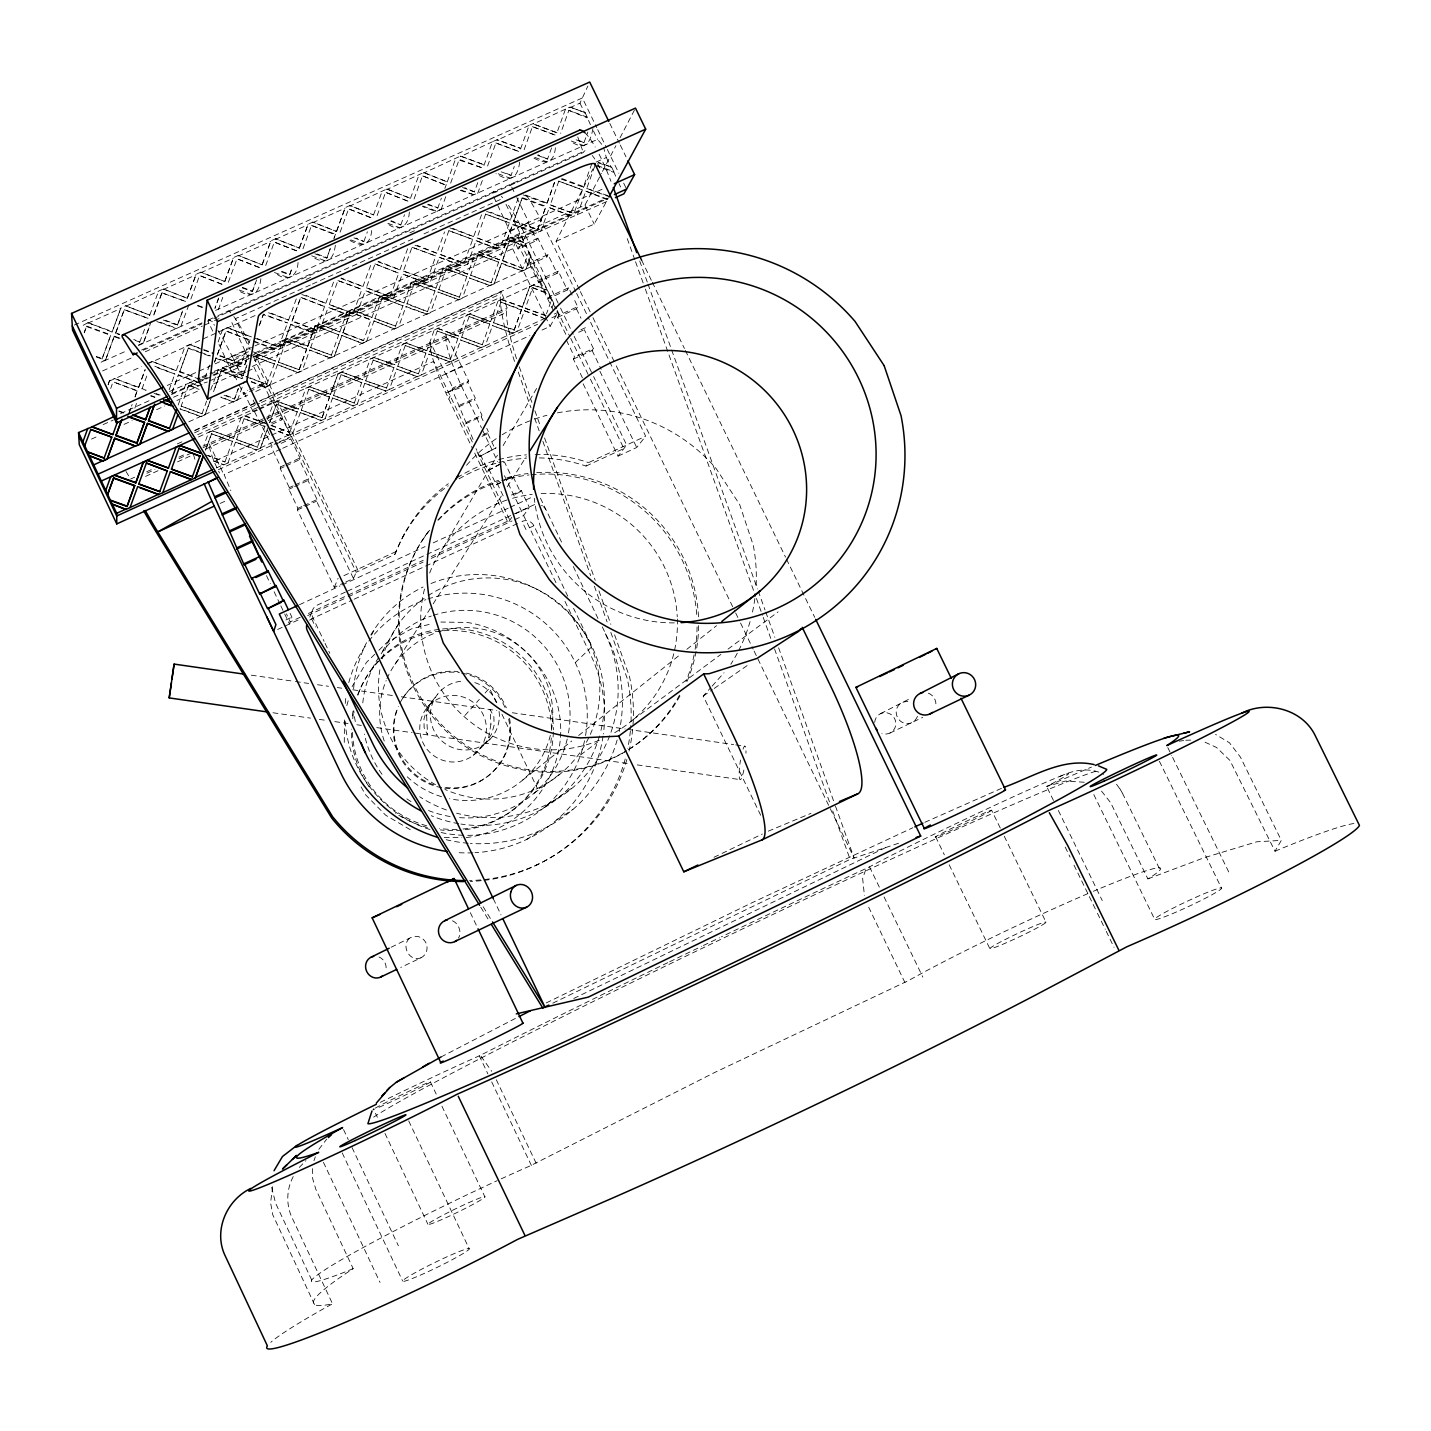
<?xml version="1.0" encoding="UTF-8"?>
<svg xmlns="http://www.w3.org/2000/svg" width="1431" height="1431" viewBox="0 0 1431 1431"><rect width="100%" height="100%" fill="white"/><g stroke="black" fill="none" stroke-linecap="round" stroke-linejoin="round"><path stroke-width="0.75" stroke-dasharray="5 3.75" d="M120.526 413.631L151.275 399.75M83.159 325.32L87.863 322.691L112.101 332.028L120.919 307.915L125.642 305.805L149.79 315.142L125.642 305.805M344.281 742.421L344.46 718.38M124.372 309.704L148.538 318.523L124.372 309.704L115.571 333.298L119.596 334.765M135.051 397.013L137.269 390.609L113.013 381.791L110.706 388.481M138.539 387.229L114.283 378.41L138.521 387.694L145.139 369.466M135.73 340.65L139.773 342.116L133.727 339.397M151.292 321.224L143.225 343.368L149.808 325.678M146.016 390.43L141.991 388.481L146.034 389.965M176.21 370.718L152.044 361.417L176.21 370.718L184.993 346.588L189.697 344.477L201.771 348.878M163.295 288.973L187.372 298.31L163.295 288.973L125.624 306.341M162.007 292.872L186.119 301.673L162.007 292.872L153.242 316.412L162.043 292.335M188.838 304.892L180.843 326.483L176.156 328.593L154.011 320.508M312.513 1168.608L312.602 1178.411L315.875 1189.411L353.171 1268.635A465.916 31.607 -25.6 0 0 332.547 1303.82L325.445 1307.684A187.64 13.595 -26 0 0 270.781 1342.296M163.313 320.079L177.39 325.213L182.524 310.974M154.816 366.264L174.958 374.099L154.798 366.747M516.537 358.77A52.75 8.389 71.8 0 1 506.395 312.369L507.146 308.005L501.333 291.691L259.566 401.342M171.845 393.096L178.446 374.868L196.584 381.469M199.803 379.304L179.662 371.971L188.445 347.858L198.515 351.525M181.147 406.136L202.039 413.738L181.147 406.136L188.749 385.261L199.195 389.071M190.86 299.043L199.589 275.539L223.594 284.894L199.589 275.539M179.662 371.971L188.445 347.858M169.466 391.522L189.786 382.757L198.14 385.798M189.697 344.477L201.717 349.379M187.372 298.31L196.136 274.287L200.823 272.194L224.828 281.531L200.823 272.194M188.749 385.261L199.142 389.465M189.786 382.757L199.982 377.748M514.552 361.453A68.921 10.965 71.8 0 1 500.26 297.326L501.333 291.691M180.056 409.069L200.966 416.654L180.091 408.658M207.28 382.023L204.204 382.971M200.966 416.654L205.027 414.829L211.86 395.993M601.771 144.316L597.532 139.379L213.738 311.225M214.525 362.347L216.045 357.911L240.175 366.712L244.862 364.601L248.475 354.763M250.085 339.755L241.338 363.832L217.226 355.031L225.991 330.955L249.996 340.256L225.991 330.955M228.352 282.247L237.009 258.796L260.961 268.152L237.009 258.796M222.467 330.203L227.225 327.592L251.248 336.893L227.225 327.592M214.185 371.344L222.234 368.089L243.091 375.691L246.83 365.495M224.828 281.531L233.575 257.544L238.244 255.451L262.177 264.807L238.244 255.451M211.573 433.808L232.484 441.392L211.573 433.808L205.545 450.21M212.664 430.874L233.557 438.458L212.664 430.874L208.64 432.341L204.061 445.023M221.161 371.005L242.018 378.607L221.161 371.005L213.648 391.432L221.233 370.593M222.234 368.089L250.658 354.87M245.721 372.06L234.255 377.247L218.388 343.046M234.255 377.247L234.559 375.298L244.146 370.969M220.911 397.389L233.432 401.95L220.982 396.995M260.889 278.634C259.029 294.822 251.105 298.739 237.063 289.813M224.077 395.224L234.505 399.034L238.333 388.409M242.304 287.917L252.321 291.584L255.29 283.231M213.416 461.05L223.862 464.842L213.469 460.693M209.194 381.147L240.175 366.712M206.118 455.076L224.953 461.909L208.264 455.469M241.338 363.832L217.297 354.548M280.691 449.173L224.112 474.52L230.856 490.618M248.726 358.841L230.91 320.508M233.432 401.95L237.564 399.714M223.862 464.842L256.346 450.067L235.525 442.107L256.417 449.692M243.091 375.691L246.901 365.084M244.862 364.601L248.386 355.264M265.719 265.504L274.323 242.107L298.203 251.462L274.323 242.107M249.709 389.733L263.161 383.633L262.767 385.565L243.592 394.258L243.932 392.344L247.778 390.609M262.177 264.807L270.906 240.855L275.557 238.762L299.419 248.118L275.557 238.762M236.526 439.55L257.419 447.134L236.526 439.55L244.111 418.675L264.985 426.259L257.419 447.134M254.7 353.046L275.432 361.059L282.98 340.292L254.7 353.046L275.432 361.059M244.111 418.675L264.896 426.653M233.557 438.458L241.141 417.584L245.184 415.741L263.966 422.574M255.612 361.256L256.364 357.213L253.645 351.65M256.847 409.624L253.001 411.377L253.359 409.499L271.979 445.917L271.568 447.688L280.673 466.81L280.226 468.527L289.312 487.613L288.847 489.277L297.916 508.309L297.433 509.919L334.299 587.318L343.869 582.9M251.248 381.97L265.826 387.282L251.319 381.558M298.042 262.463C297.505 275.968 288.025 282.64 276.38 273.804M246.06 376.782L266.882 384.367L246.132 376.353M281.621 271.908L289.617 274.841L292.586 266.506M265.826 387.282L269.958 385.046M253.627 355.961L274.358 363.975L253.555 356.391M254.414 360.737L282.283 347.697L290.904 324.157L314.927 332.94L319.453 331.348L504.445 247.33L512.781 224.112L536.5 232.859L609.159 200.465M254.682 338.145L278.741 346.928L254.772 337.644M298.131 372.65L277.417 364.637L298.131 372.65L302.156 370.826L309.686 350.04L330.346 358.054L309.686 350.04M278.401 362.15L299.186 369.735L278.401 362.15L285.95 341.365L306.735 348.967L299.186 369.735M282.98 340.292L286.916 338.897L307.683 346.481L315.214 325.731L286.916 338.897M302.961 248.815L311.529 225.454L335.462 234.255L333.906 238.709M299.419 248.118L308.112 224.202L312.763 222.127L336.553 231.482L312.763 222.127M259.1 325.874L263.411 314.122L287.47 322.905L263.322 314.641L259.726 324.426M256.346 450.067L260.388 448.207L266.47 431.447M314.927 332.94L282.283 347.697M268.563 312.745L288.579 320.061L268.652 312.226M258.761 408.747L272.23 402.648L272.641 400.752L281.746 419.82L272.105 424.202M285.95 341.365L306.628 349.397M311.529 225.454L335.337 234.809M282.175 348.18L290.904 324.157M324.73 306.109L316.036 330.096L292.013 321.313L300.725 297.326L324.604 306.628L300.725 297.326M276.433 404.365L297.254 411.949L276.433 404.365L269.69 422.771M277.489 401.449L298.31 409.033L277.489 401.449L273.536 402.88L266.059 423.343M281.746 419.82L282.175 417.977L266.721 425.007M335.337 245.238C333.459 261.354 325.678 265.29 311.6 256.364M314.82 253.77L326.787 258.152L330.489 247.867M307.683 346.481L315.214 325.731M336.553 231.482L345.211 207.62L349.844 205.545L373.563 214.9L349.844 205.545M310.652 347.572L331.402 355.138L310.652 347.572L318.183 326.823L338.789 334.836L318.183 326.823M340.113 232.18L348.627 208.872L372.346 218.228L348.627 208.872M269.958 428.495L288.722 435.31L270.048 428.102M271.031 425.562L289.795 432.395L271.121 425.186M316.036 330.096L292.139 320.812M315.106 326.179L351.239 309.847L371.935 317.432L379.43 296.736L351.239 309.847M301.834 294.5L325.821 303.283L305.966 295.43M345.783 582.023L353.421 578.482L316.555 501.154L317.092 499.526L308.023 480.494L308.541 478.813L299.455 459.762L299.938 458.009L290.833 438.906L291.316 437.117L282.175 417.977M288.722 435.31L321.027 420.607L300.331 412.629L321.134 420.213M352.133 316.144L328.164 307.361L351.99 316.645M301.279 410.107L322.082 417.691L301.279 410.107L308.828 389.304L329.631 396.888L322.082 417.691M329.237 304.535L353.207 313.3L361.882 289.366L337.931 280.583L329.237 304.535L371.023 319.882L350.327 312.298L342.814 333.012L363.528 340.596L371.023 319.882M308.828 389.304L329.506 397.281M337.931 280.583L361.882 289.366M309.776 386.799L330.561 394.366L309.776 386.799L305.858 388.212L298.31 409.033M346.821 705.608L348.574 699.312M272.695 1186.657L270.584 1202.72L272.731 1214.704L314.516 1304.571M371.684 230.552C370.325 246.043 361.31 247.456 348.699 239.728M353.904 237.85L363.868 241.517L356.051 238.029M319.113 324.354L339.845 331.938L319.238 323.925M386.817 189.017L410.464 198.372L386.817 189.017L349.683 206.136M330.346 358.054L334.371 356.23L341.884 335.48L362.472 343.494L341.884 335.48M377.14 215.58L385.601 192.326L409.248 201.682L385.601 192.326M341.007 278.508L362.937 286.54L341.15 277.972M330.561 394.366L338.092 373.598L330.686 393.972M321.027 420.607L353.242 405.939L332.6 397.961L353.368 405.545M333.53 395.457L354.298 403.023L333.53 395.457L341.061 374.672L361.685 382.649L341.061 374.672M389.232 299.383L365.299 290.618L389.053 299.902M366.354 287.792L390.269 296.557L366.354 287.792L375.029 263.894L398.748 273.196L375.029 263.894M341.991 372.185L362.723 379.752L341.991 372.185L337.966 374.01M409.338 212.038C408.729 225.615 399.714 232.913 387.676 223.862M363.528 340.596L342.939 332.582M390.878 221.268L400.823 224.917L391.057 220.696M371.935 317.432L351.382 309.4M379.43 296.736L383.275 295.394L403.936 302.961L411.413 282.301L383.275 295.394M423.683 172.525L447.259 181.898L423.683 172.525L386.638 189.608M362.472 343.494L366.622 341.24M394.527 328.969L373.992 320.955L394.527 328.969L398.516 327.162L406.01 306.484L426.671 314.051L405.849 306.932M374.886 318.505L395.564 326.089L374.886 318.505L382.381 297.827L402.898 305.84L382.381 297.827M414.06 199.034L422.485 175.834L446.061 185.189L422.485 175.834M378.052 261.837L399.947 269.869L378.231 261.283M353.242 405.939L385.511 390.896L364.78 383.329L385.511 390.896M365.692 380.825L386.567 387.998L365.692 380.825L373.205 360.075L393.919 367.66L386.424 388.391M426.223 282.676L402.344 273.911L426.027 283.213M403.363 271.121L427.422 279.331L403.363 271.121L412.003 247.241L435.847 256.006L427.225 279.868M373.205 360.075L393.919 367.66M374.117 357.607L394.974 364.744L374.117 357.607L370.235 359.002L362.723 379.752M412.003 247.241L435.847 256.006M500.957 302.102L493.516 322.726L514.087 330.275L521.528 309.651L500.957 302.102L521.295 310.098M522.315 307.218L529.738 286.611L522.315 307.218L501.762 299.669L498.006 301.011L490.565 321.653L469.976 314.087L466.202 315.464L458.743 336.106L438.101 328.558L434.291 329.935L426.814 350.613L406.154 343.064L402.308 344.442L394.813 365.173M514.087 330.275L521.528 309.651M576.085 139.809L583.937 142.724L587.837 132.063M513.049 333.155L492.479 325.606L513.049 333.155L517.02 331.348L524.462 310.724L542.957 317.521M545.801 315.822L525.249 308.291L532.672 287.703L548.806 293.623L551.668 299.562L546.499 313.854M592.899 128.557C590.413 142.814 585.386 151.078 570.969 141.633M558.805 181.182L550.273 204.883L573.938 213.613L582.471 189.912L558.805 181.182L582.471 189.912M591.862 163.545L583.347 187.211L559.7 178.481M577.319 214.865L585.851 191.164L607.513 199.159M610.339 197.174L586.728 188.445L595.242 164.78L613.792 171.648L616.779 179.054M552.026 307.665L553.582 303.515L556.158 308.846M403.936 302.961L383.436 294.929M411.413 282.301L415.24 280.959L436.044 288.06L415.24 280.959M441.267 209.051L436.455 211.699L422.574 206.583M427.744 204.74L437.868 207.799L427.941 204.15M460.442 156.086L484.179 164.851L460.442 156.086L423.487 173.133M290.117 613.416L291.906 617.19L289.456 624.005L284.662 613.917M485.628 214.113L477.042 237.904L500.796 246.651L509.382 222.86L485.628 214.113L509.382 222.86M486.576 211.377L510.312 220.124L518.63 196.959M478.079 254.611L470.638 275.217L491.209 282.766L498.632 262.177L478.079 254.611L498.632 262.177M478.902 252.214L499.455 259.78L506.878 239.21L415.401 280.494M536.5 232.859L504.195 247.885L512.781 224.112M513.711 221.376L522.279 197.621L545.98 206.368L537.698 229.532L513.711 221.376L522.279 197.621M490.171 285.645L469.601 278.097L490.171 285.645L494.142 283.839L501.565 263.25L522.118 270.799L501.351 263.733M502.388 260.853L509.812 240.283L525.928 246.221L528.79 252.142L522.923 268.402L502.388 260.853L509.812 240.283M501.565 263.25L494.142 283.839M537.68 155.424L547.536 159.056L551.561 147.965M556.963 132.743L533.352 123.996L556.963 132.743L565.495 109.114L570.039 107.075L585.207 112.691L590.395 124.658M469.135 316.537L461.676 337.197L482.301 344.746L489.742 324.086L469.135 316.537L489.742 324.086M555.407 147.751C553.976 163.206 545.587 165.227 532.565 157.249M587.39 117.217L568.858 110.366L560.63 133.351M481.263 347.626L460.639 340.077L481.263 347.626L485.234 345.819L492.693 325.177M537.412 230.105L545.98 206.368M523.191 194.902L546.892 203.631L554.405 182.631M546.892 203.631L554.673 182.041M521.886 271.264L525.857 269.475L530.704 256.095L537.859 274.734L542.617 280.78L548.806 293.623M530.704 256.095L525.857 269.475M540.811 231.357L549.361 207.62L573.044 216.349M427.529 311.6L435.006 290.958L414.364 283.392L406.887 304.034L427.529 311.6L407.048 303.587M435.865 288.525L443.324 267.901M426.492 314.498L430.481 312.691L437.94 292.031L458.564 299.598L437.94 292.031M438.798 289.617L446.257 268.974L466.864 276.541L459.405 297.165L438.798 289.617L459.405 297.165M462.517 187.515L474.394 191.897L478.115 181.648M483.928 165.459L492.497 141.741L497.076 139.701L520.759 148.448L497.076 139.701M482.336 180.521L477.793 193.149L473.428 194.616L459.566 189.5M495.895 142.993L519.578 151.758L495.895 142.993L487.56 166.103M405.259 345.533L397.764 366.247L418.46 373.813L425.955 353.099L405.259 345.533L425.955 353.099M417.423 376.711L396.727 369.144L417.423 376.711L421.412 374.886L428.906 354.173L449.567 361.739L428.906 354.173M429.765 351.704L437.242 331.008L457.884 338.575L450.425 359.253L429.765 351.704L450.425 359.253M448.869 230.659L440.247 254.485L464.073 263.232L472.677 239.406L448.869 230.659L472.677 239.406M449.853 227.905L473.643 236.652L481.531 214.793M467.472 264.485L476.076 240.658L499.848 249.405M447.116 266.577L467.704 274.126L475.146 253.537M458.367 300.045L462.356 298.238L469.797 277.632M501.154 171.809L511.028 175.458L514.301 166.443M520.508 149.074L529.059 125.409L533.62 123.37M519.686 162.007C517.611 178.106 510.617 182.882 496.002 173.652M532.439 126.661L556.069 135.39L532.439 126.661L524.14 149.7M449.388 362.15L453.377 360.326L460.836 339.648M313.944 1160.702L315.339 1156.82M390.269 296.557L398.927 272.659M399.947 269.869L408.604 245.989M354.298 403.023L361.81 382.256M393.686 297.809L402.344 273.911M357.267 404.097L364.78 383.329M437.653 208.389L441.374 198.14M444.862 188.463L446.275 184.599M447.259 181.898L455.845 158.143M395.564 326.089L403.059 305.393M441.052 209.642L445.953 196.119M450.64 183.132L459.244 159.396L482.98 168.143L459.011 160.004M415.008 245.202L436.849 253.233L444.558 231.911M385.368 391.307L389.375 389.482L396.888 368.733M430.624 281.12L439.263 257.258L463.089 266.023M289.795 432.395L297.344 411.556M292.765 433.468L300.331 412.629M363.868 241.517L367.391 231.804M373.563 214.9L382.202 191.074M331.402 355.138L338.914 334.407M339.845 331.938L347.357 311.225M334.371 356.23L341.759 335.927M342.814 333.012L350.184 312.745M362.937 286.54L371.452 263.179M356.623 314.552L365.299 290.618M322.208 417.297L329.631 396.888M325.052 418.764L332.6 397.961M400.823 224.917L404.526 214.668M410.464 198.372L419.086 174.582M366.479 341.669L373.992 320.955M278.741 346.928L287.47 322.905M288.579 320.061L297.308 296.074M266.882 384.367L274.448 363.563M292.013 321.313L300.617 297.845M269.869 385.44L277.417 364.637M334.049 238.136L335.462 234.255M336.696 230.91L345.211 207.62M326.787 258.152L330.346 248.422M269.779 422.378L276.523 403.971M260.388 448.207L267.883 427.726M299.294 369.323L306.735 348.967M325.821 303.283L334.371 279.868M319.453 331.348L328.164 307.361M205.027 414.829L210.303 400.501M262.284 264.252L270.906 240.855M252.321 291.584L256.632 279.868M205.599 449.853L211.627 433.414M234.505 399.034L238.261 388.821M237.492 400.108L244.307 381.326M299.544 247.563L308.112 224.202M289.617 274.841L292.479 267.042M224.953 461.909L232.537 441.016M227.94 463L235.525 442.107M169.108 389.876L174.993 373.616M171.881 392.631L178.446 374.868M178.16 405.045L185.762 384.17M218.603 298.059L214.918 308.381L218.532 298.596M224.9 280.995L233.575 257.544M218.353 309.633L222.771 297.362M209.624 365.03L203.828 380.771L197.836 378.088M218.12 341.991L222.538 329.702M214.596 361.846L216.045 357.911M217.226 355.031L225.919 331.473M202.039 413.738L206.619 401.056M210.715 389.947L218.245 369.502M139.773 342.116L147.089 322.458M149.79 315.142L158.591 291.065M128.45 414.364L132.135 404.472M135.069 396.548L137.269 390.609M129.184 412.826L132.117 404.919M138.521 387.694L145.121 369.949M134.854 408.157L137.072 401.771M141.973 388.964L147.84 373.169M187.425 297.791L196.136 274.287M177.39 325.213L182.488 311.493M96.306 356.981L102.012 359.056L110.849 334.908L86.611 326.071L84.286 332.26M112.101 332.028L120.919 307.915M102.012 359.056L110.849 334.908M114.301 336.16L105.483 360.326L114.301 336.16L120.365 338.378M115.571 333.298L124.372 309.185M108.13 384.349L109.561 380.539L114.283 378.41M108.148 384.832L109.561 380.539M84.304 332.779L86.611 326.071M436.849 253.233L417.19 245.381M406.154 343.064L426.814 350.613M397.764 366.247L418.46 373.813M439.263 257.258L462.875 266.56M440.247 254.485L464.073 263.232M389.375 389.482L417.584 376.299M492.497 141.741L460.21 156.695M435.006 290.958L414.203 283.839M473.428 194.616L459.351 190.09M474.394 191.897L464.717 187.658M446.257 268.974L466.864 276.541M309.794 617.029L312.87 609.266M473.643 236.652L450.067 227.332M438.101 328.558L458.743 336.106M437.242 331.008L457.884 338.575M476.076 240.658L499.616 249.96M477.042 237.904L500.796 246.651M421.412 374.886L449.567 361.739M334.299 587.318L338.074 578.357M529.059 125.409L496.825 140.327M467.704 274.126L447.295 266.094M511.028 175.458L503.372 171.935M470.638 275.217L491.209 282.766M510.312 220.124L490.779 212.253M469.976 314.087L490.565 321.653M353.421 578.482L357.517 569.359L256.364 357.213L608.157 198.319M461.676 337.197L482.301 344.746M473.071 439.406L452.142 389.59L467.794 382.435L468.581 380.843L461.587 366.282L445.631 373.992L430.642 342.76L430.32 346.964A52.482 8.067 65.5 0 0 432.734 358.466L434.255 363.438A52.482 8.067 65.5 0 0 445.864 392.881L472.677 448.905M537.877 238.208L519.131 246.669L528.164 265.379L546.892 256.882L537.877 238.208L536.768 240.497L518.076 248.94L496.807 203.327M506.878 239.21L519.739 233.396L525.928 246.221M565.495 109.114L533.352 123.996M453.377 360.326L481.46 347.214M499.455 259.78L479.117 251.749M585.207 112.691L570.039 107.075M568.858 110.366L587.104 117.861M547.536 159.056L537.949 154.798M252.196 366.443L512.638 248.744L519.739 233.396M569.753 107.719L579.966 103.157L587.873 86.039M461.587 366.282L446.311 335.641L445.953 339.863A52.446 8.3 65.5 0 0 461.354 385.815L481.46 427.833M509.704 231.589L528.772 222.342L515.518 194.902M452.142 389.59L452.876 387.998L468.581 380.843M518.076 248.94L519.131 246.669M448.744 398.999L450.193 395.904M523.37 240.283L525.571 235.632L521.921 228.316A62.928 11.537 65.9 0 0 507.558 204.025M501.762 299.669L522.548 306.771M493.516 322.726L514.319 329.828M549.361 207.62L572.758 216.922M550.273 204.883L573.938 213.613M528.79 252.142L530.472 256.578M485.234 345.819L513.282 332.725M522.923 268.402L502.603 260.388M583.937 142.724L576.371 139.183M528.164 265.379L529.255 263.143L548.037 254.629L557.106 273.375L538.306 281.907L529.255 263.143M293.248 1176.568C286.54 1189 285.914 1204.526 291.888 1217.37L332.547 1303.82M402.97 536.822L404.526 533.727M253.752 357.392L356.212 572.275L394.813 554.441L396.333 551.436A155.585 153.439 40.6 0 1 448.332 483.696M458.886 406.744L474.502 399.607L475.289 398.051L467.794 382.435M546.892 256.882L548.037 254.629M529.506 287.076L533.709 284.823L546.91 289.67M579.394 289.563L556.087 241.338L592.935 168.93M532.672 287.703L548.574 294.071M538.306 281.907L539.433 279.707L558.269 271.157L567.356 289.974L548.52 298.542L539.433 279.707M525.249 308.291L546.034 315.392M586.728 188.445L610.661 196.584M524.462 310.724L544.782 318.702M585.851 191.164L607.191 199.75M517.02 331.348L545.014 318.272M210.554 374.135L585.011 205.08L601.485 173.419M602.505 171.434L615.902 145.712M620.017 137.805L635.471 108.112M597.997 162.812L611.592 167.105L598.319 162.204M465.594 423.844L481.192 416.707L481.997 415.187L474.502 399.607M557.106 273.375L558.269 271.157M548.52 298.542L549.683 296.378L568.572 287.792L572.221 295.341M371.452 635.131L375.512 627.672M424.792 536.822L425.633 535.266M556.087 241.338L594.205 224.095L607.871 198.909M482.014 436.401L487.846 433.736L488.651 432.251L486.79 428.37M567.356 289.974L568.572 287.792M542.027 330.06L550.094 326.375L557.875 312.405L554.316 314.033M479.743 456.417L496.128 447.814L479.743 456.417L476.022 448.636M565.8 334.335L557.625 317.378L558.805 315.267L577.677 306.663L573.133 297.219M557.625 317.378L576.46 308.792L577.677 306.663M1205.027 742.206L1216.547 747.465L1229.927 760.416L1275.003 851.266L1281.317 840.373L1240.444 757.124L1229.426 742.743L1215.563 734.389M359.235 690.851L360.272 689.098M480.548 454.986L488.025 470.566L500.564 463.769M372.489 668.438L373.58 666.578M398.033 624.792L380.682 654.378A104.302 103.39 42.1 0 1 431.268 616.045M443.324 547.554L497.469 455.237M503.104 445.613L536.929 387.908M865.648 869.887L862.643 878.545L864.431 895.573M352.062 686.701L366.461 662.374L377.337 651.767M578.661 332.278L584.295 329.702L585.547 327.627L579.895 330.203M488.847 469.171L496.36 484.805L505.018 479.814M582.435 377.856L573.384 359.074L574.6 357.088L593.382 348.502L584.295 329.702M506.109 480.297L512.853 476.201L520.365 491.87L512.548 495.484M573.384 359.074L592.112 350.506L593.382 348.502M394.992 664.288L432.001 605.742M433.182 603.864L502.442 494.339M507.218 486.79L526.304 456.578M520.365 491.87L521.26 490.511L529.327 507.29L523.603 515.589L513.926 520.061M511.743 517.378L508.13 522.762L473.643 450.89M318.88 1149.29L326.715 1139.094M539.362 457.902A154.727 152.634 40.6 0 1 586.012 466.059L588.552 462.607L645.649 436.222L590.252 321.581M583.15 383.794L618.031 456.131L626.635 445.005L593.597 376.55M426.742 708.095L437.636 694.196M618.031 456.131L636.723 447.492L645.649 436.222M299.294 1167.41L305.948 1160.63M760.684 815.259L703.229 696.056L710.652 687.756M712.137 686.093L724.032 672.785M464.914 715.5L479.349 699.401M485.127 692.962L489.456 688.132L496.163 702.174M378.893 650.246L386.656 642.662L411.305 628.907L432.359 623.612M473.285 755.335A33.432 33.181 42.2 0 0 465.898 698.078A33.432 33.181 42.2 0 0 420.034 732.708A33.432 33.181 42.2 0 0 473.285 755.335L492.192 736.804M575.262 662.642L591.969 646.579L573.581 608.318M522.816 779.984L571.685 741.061M578.661 735.498L679.868 654.861M686.862 649.298L716.52 625.669M580.575 754.924L597.514 742.188M534.103 793.239L561.596 772.794M633.343 719.471L720.884 654.414M728.039 649.102L778.053 611.913M512.352 810.393L514.033 809.141M703.229 696.056L712.405 689.706M714.23 688.436L749.057 664.252M545.372 806.476L573.616 786.925M645.882 736.876L647.313 735.874M556.766 819.856L572.883 809.463M526.501 839.532L541.526 829.855M1101.53 791.128L1110.689 802.755L1147.859 878.884L1151.454 876.702A157.267 9.57 -25.3 0 0 1093.391 891.28M501.208 1178.84A160.88 10.035 -25.9 0 1 530.472 1165.728L714.212 1072.713L908.81 980.432A157.267 9.57 -25.3 0 1 1091.459 892.103M536.392 865.218L538.253 864.163M234.094 360.201L249.012 351.865M441.016 1056.972L517.02 1017.602M880.548 713.64L911.046 698.095M546.231 1002.934L752.527 902.496L912.835 827.744M391.182 947.25L411.198 937.359A11.359 10.893 66.3 0 1 425.937 942.85A11.359 10.893 66.3 0 1 420.911 957.84L400.752 967.445M552.813 1003.149L850.103 859.369L901.924 842.161M573.777 998.462L885.717 847.546M713.98 857.276L720.026 854.379M722.047 853.413L762.294 834.04M889.957 733.048L922.673 717.378M511.457 495.037L521.26 490.511M343.905 575.656L396.333 551.436M586.012 466.059L623.898 448.547L590.073 378.464M299.526 604.687L340.041 585.941M342.063 585.011L425.096 546.606M433.199 542.868L508.13 508.22M510.151 507.272L532.421 496.968M345.443 592.076L317.145 605.17A9.302 9.194 20.8 0 0 312.727 617.405L324.104 641.338M347.465 591.146L533.405 505.089A9.212 9.051 36.2 0 1 535.659 504.392M285.914 619.963L291.906 617.19M515.607 513.657L529.327 507.29M300.295 617.208L290.225 621.877L286.433 613.899M308.363 613.488L423.218 560.308M431.268 556.57L509.847 520.204L476.165 450.032M277.632 629.479L299.58 619.319M307.683 615.58L346.159 597.764M348.18 596.816L423.093 562.133M431.196 558.376L511.994 520.956M309.668 620.142A9.033 8.944 20.1 0 1 311.654 618.89L352.115 600.144M354.137 599.195L517.986 523.299M533.924 525.749L525.91 529.452L522.047 521.421A8.962 8.819 36.1 0 1 533.924 525.749L567.785 596.226M488.025 470.566L504.463 461.98L511.976 477.596M506.985 478.92L512.853 476.201M496.36 484.805L504.159 481.192M466.363 422.342L481.997 415.187M297.916 508.309L301.762 506.556M303.676 505.68L317.092 499.526M297.433 509.919L303.175 507.29M305.089 506.413L316.555 501.154M482.819 434.935L488.651 432.251M280.673 466.81L284.519 465.057M286.45 464.181L299.938 458.009M280.226 468.527L284.071 466.774M285.985 465.898L299.455 459.762M461.354 385.815L445.864 392.881L461.98 387.157M220.177 503.426L226.08 500.725M459.637 405.206L475.289 398.051M289.312 487.613L293.158 485.86M295.09 484.966L308.541 478.813M288.847 489.277L292.693 487.524M294.607 486.647L308.023 480.494M130.632 479.045L134.657 477.203M146.731 471.729L152.777 468.974M178.947 457.097L184.975 454.343M203.023 446.15L507.146 308.005M146.91 473.232L154.942 469.583M179.036 458.618L191.092 453.144M203.059 447.706L506.628 309.811M145.551 476.398L159.539 470.03M177.533 461.837L193.543 454.557A52.983 4.633 65.2 0 0 195.528 461.354M205.492 449.137L266.202 421.537M268.223 420.625L506.413 312.405M216.331 467.937L223.934 464.485M260.478 447.849L288.812 434.935M218.388 469.69L277.364 442.823M279.385 441.893L537.609 324.282M551.847 317.807L555.908 315.947M275.843 444.147L291.316 437.117M281.191 443.306L290.833 438.906M282.712 448.261L529.917 335.587M91.459 439.102L97.558 436.348M124.014 424.381L132.153 420.714M156.569 409.677L164.708 405.993M176.925 400.483L199.303 390.359M213.541 383.919L244.057 370.128M247.635 371.201L253.376 368.608L253.734 366.622L262.767 385.565M188.803 421.805L247.688 395.135M255.773 391.468L534.979 264.985M195.045 430.194L257.92 401.682M259.941 400.752L537.859 274.734M194.544 430.82L257.526 402.254M194.562 432.806L259.422 403.381M261.444 402.469L500.653 293.981M177.337 443.914L183.436 441.142M197.657 434.702L500.278 297.398M198.462 436.956L257.347 410.232M259.369 409.32L542.617 280.78M147.339 363.546L152.044 361.417M109.561 381.022L141.49 366.658M147.321 364.029L216.689 332.815M218.621 331.956L256.042 315.106M596.101 162.097L606.315 157.499L603.703 147.894M167.194 385.476L602.057 189.286M225.865 359.646L244.987 351.024M217.906 330.364A63.662 6.654 65.5 0 1 233.289 358.573L248.851 351.543M521.921 228.316L540.918 219.748L575.673 291.405M202.004 376.836L212.164 372.257M202.415 377.82L208.515 375.065M103.121 424.613L113.299 420.016M172.257 393.382L200.734 380.539M202.773 379.609L210.894 375.942M212.933 375.029L517.95 237.296L554.012 312.012M171.398 394.616L195.797 383.615M197.818 382.685L246.579 360.666M254.718 356.999L606.243 198.247M233.289 358.573L236.902 365.996L246.633 361.596M173.527 397.263L202.576 384.152M924.855 822.306L1001.646 788.284M105.465 359.825L100.76 362.437L126.858 350.72M138.521 344.996L143.243 342.868M138.503 345.479L202.093 316.931M141.597 350.023L202.308 322.726M208.389 319.989L216.063 316.555M217.977 315.679L584.474 151.06M143.279 350.219L201.896 323.889M212.7 331.098L207.96 321.152L583.329 152.509A63.107 11.949 72.2 0 1 587.765 151.203M102.603 370.933L133.119 357.213M145.336 351.722L202.308 326.125M204.347 325.195L212.486 321.546M214.525 320.633L220.624 317.879M306.091 279.474L312.191 276.738M409.874 232.842L415.974 230.105M310.384 284.966L235.328 318.719L250.067 349.647M312.405 284.054L413.845 238.44M423.987 233.879L503.104 198.301L501.369 196.262M74.323 325.07L582.363 97.952L596.781 127.663M87.881 323.209L120.919 308.434M163.259 289.509L196.083 274.824M200.769 272.731L233.503 258.099M238.172 256.006L270.799 241.41M275.45 239.335L307.987 224.774M312.638 222.699L345.068 208.193M1275.003 851.266L1282.713 848.011A187.89 13.469 -25.1 0 1 1355.515 823.362M768.34 831.143L811.001 813.345M353.171 1268.635L347.322 1271.068A160.88 10.035 -25.9 0 1 334.085 1264.11A160.88 10.035 -25.9 0 1 497.147 1180.7M1060.049 776.371C1073.554 769.914 1089.939 766.927 1103.748 774.314M1147.859 878.884L1204.043 857.777L1256.812 841.786L1281.317 840.373M466.184 837.546C523.818 830.892 567.749 774.046 559.789 716.609L559.754 716.43C553.242 669.046 514.355 629.64 467.096 622.431L440.855 622.038M1179.287 741.204L1183.634 740.543M1185.798 740.221L1192.327 740.06M444.29 837.368L461.802 837.511M272.981 712.763L310.509 718.129M319.346 719.399L325.982 720.348M334.8 721.618L348.055 723.514M356.891 724.766L361.31 725.41M376.764 727.61L412.092 732.672M414.31 732.994L628.424 763.635M637.206 764.887L740.453 779.662M251.319 675.182L293.212 681.21M295.412 681.532L308.649 683.446M317.467 684.716L328.504 686.29M337.322 687.56L341.741 688.204M352.759 689.778L392.47 695.502M401.288 696.772L496.807 710.509M512.298 712.745L625.168 728.969M627.386 729.291L733.602 744.567M735.802 744.889L744.657 746.159M1084.233 782.238L1065.451 781.058L1046.651 786.46A115.535 3.363 -25.5 0 0 1018.246 794.527A115.535 3.363 -25.5 0 0 869.529 866.864A488.776 15.848 -25.6 0 0 721.439 936.822M245.112 416.135L265.969 423.719M156.122 393.632L160.165 395.099M154.083 393.364L160.147 395.564M150.827 395.546L154.87 397.013M137.269 391.092L113.013 381.791M150.81 396.011L154.852 397.478M118.916 410.894L124.64 412.969M118.916 411.341L124.64 413.434M239.138 290.01L251.176 294.41M290.797 324.676L314.802 333.441M197.657 305.34L203.685 307.54M197.603 305.876L203.631 308.076M287.005 338.467L307.79 346.052M253.537 341.007L277.614 349.808M253.448 341.508L277.507 350.291M165.352 320.294L177.444 324.712M160.075 322.208L176.192 328.075M203.774 349.611L213.845 353.278M203.721 350.112L213.774 353.779M200.519 352.259L210.59 355.925M188.409 348.359L202.487 353.475M204.49 354.208L212.539 357.142M215.992 358.412L240.104 367.195M222.306 367.678L243.163 375.28M87.863 322.691L112.101 331.527M115.571 332.797L119.596 334.264M86.629 326.59L110.849 335.409M114.301 336.679L120.365 338.879M179.698 371.488L195.814 377.355M178.41 375.351L200.555 383.419M189.822 382.345L198.176 385.386M226.223 395.582L234.577 398.623M96.288 356.48L102.012 358.573M387.855 223.29L399.786 227.672M533.477 285.288L546.66 290.117M350.845 239.889L362.812 244.29M316.949 253.949L326.93 257.598M311.725 255.809L325.713 260.943M281.728 271.371L289.724 274.305M274.484 272.516L288.49 277.65M242.376 287.381L252.411 291.048M534.8 157.374L546.642 161.739M561.972 178.607L583.651 186.62M498.221 173.777L510.08 178.16M525.445 195.045L547.161 203.059M522.011 198.211L545.712 206.94M513.962 220.803L537.698 229.532M512.513 224.685L536.231 233.414M510.831 237.421L524.032 242.268M510.617 237.904L523.8 242.751M422.771 206.01L436.67 211.126M509.579 240.766L525.696 246.704M571.255 141.007L583.079 145.39M594.938 165.388L613.47 172.239M410.25 829.676L385.637 815.169L365.585 794.813L360.165 785.261M480.995 1056.167L491.692 1071.264M1116.502 784.242L1120.598 789.912M233.825 316.555L236.365 320.24A63.608 6.976 65.5 0 1 249.173 342.724M483.159 906.735L491.352 920.044M480.762 907.2L488.955 920.509M126.017 471.515L129.47 477.149M1122.459 793.257L1160.094 869.923M1119.775 788.57L1123.317 794.67M496.324 1079.797L536.196 1163.331M1167.785 747.554L1171.667 755.479M1172.633 757.446L1229.909 874.359M1159.396 761.274L1221.627 888.383A37.099 2.665 -25.1 0 1 1169.342 914.946A37.099 2.665 -25.1 0 1 1173.277 908.041A37.099 2.665 -25.1 0 1 1221.627 888.383M1093.803 794.599L1154.584 919.113M1053.484 800.466L1046.651 786.46A488.776 15.848 -25.6 0 1 1091.442 767.105M1058.35 810.483L1102.246 900.546M1065.201 847.098L1070.084 857.133M1074.001 865.147L1096.468 911.261M1097.434 913.264L1105.251 929.309M1106.235 931.313L1114.034 947.358M991.629 810.268A30.999 0.894 -25.5 0 1 949.522 831.161A30.999 0.894 -25.5 0 1 949.755 829.318A30.999 0.894 -25.5 0 1 991.629 810.268L1000.376 828.245M1004.258 836.241L1046.007 922.154A31.053 1.896 -25.3 0 1 1004.133 943.709A31.053 1.896 -25.3 0 1 1003.632 940.328A31.053 1.896 -25.3 0 1 1046.007 922.154M609.785 123.406L619.337 143.082M620.285 145.068L626.027 156.873M597.729 129.649L606.386 147.482M607.334 149.468L618.872 173.223M623.666 183.132L626.563 189.071M611.592 167.105L613.792 171.648M579.966 103.157L584.903 113.335M593.418 130.883L597.532 139.379M606.315 157.499L611.27 167.713M618.979 183.597L620.625 186.996M935.659 836.867L944.353 854.826M949.2 864.807L989.841 948.61M641.625 260.209L651.338 280.279M652.321 282.283L684.412 348.484M685.377 350.488L785.53 557.142M786.513 559.163L814.704 617.333M585.011 205.08L594.205 224.095M869.529 866.864L880.19 888.919M884.072 896.933L922.852 977.14M580.36 291.566L592.005 315.661M592.971 317.682L615.312 363.885M616.278 365.889L734.711 610.965M735.677 612.969L739.577 621M740.543 623.022L753.153 649.119M754.137 651.141L854.128 858.045L834.488 803.381M576.639 293.409L589.268 319.56M904.982 982.686L867.705 905.161M576.46 308.792L581.004 318.219M592.112 350.506L601.181 369.27M511.726 187.067L514.57 192.952M528.397 223.164L536.768 240.497M599.893 371.219L636.723 447.492M525.571 235.632L559.575 306.091M560.558 308.094L573.187 334.282M574.153 336.285L592.631 374.546M506.002 204.293L556.23 308.363M557.196 310.366L569.771 336.41M570.736 338.414L589.107 376.46M549.683 296.378L556.069 309.597M556.981 311.493L558.805 315.267M566.426 340.149L574.6 357.088M495.859 201.36L492.067 193.507A62.928 11.537 65.9 0 1 496.432 192.219M512.638 248.744L544.335 314.444M545.3 316.43L550.094 326.375M540.435 498.185L562.687 544.442M573.312 566.569L598.569 619.712M602.326 626.921L608.121 638.977A144.316 142.975 42 0 1 619.247 731.402M481.192 416.707L483.052 420.589M487.846 433.736L495.305 449.262M482.408 429.837L497.738 461.748M504.445 475.7L557.303 585.422M564.977 601.396L590.86 655.309A139.218 138.02 42.1 0 1 603.381 733.978M445.882 373.437L452.876 387.998M497.201 483.428L504.714 499.097M472.319 442.018L433.629 361.399L213.952 461.354L212.897 458.475A52.947 4.865 65.3 0 1 209.463 447.313L209.015 443.431L224.023 475.003M501.923 714.212L537.43 788.463M263.161 383.633L272.23 402.648M493.319 898.74L500.993 914.856M236.902 365.996L243.574 380.02M253.126 400.054L255.988 406.064M267.436 430.105L270.298 436.115M243.932 392.344L253.001 411.377M234.559 375.298L238.172 382.882M239.084 384.778L243.592 394.258M470.352 912.692L477.06 926.769M325.052 643.342L329.81 653.305M311.654 618.89L315.518 627.011M214.865 463.304L219.48 472.999M266.452 575.584L270.298 583.669M274.126 591.736L279.868 603.828M280.834 605.85L283.714 611.913M667.776 962.669A488.776 15.848 -25.6 0 0 479.313 1055.828L487.899 1073.912M491.709 1081.943L532.726 1168.286M430.463 1081.997L436.205 1094.107M441.946 1106.199L484.948 1196.978A31.768 1.986 -25.9 0 1 440.587 1220.088A31.768 1.986 -25.9 0 1 443.664 1214.794A31.768 1.986 -25.9 0 1 484.948 1196.978M408.729 1120.938L469.261 1248.887A37.045 2.683 -26 0 1 418.943 1275.772A37.045 2.683 -26 0 1 419.605 1270.281A37.045 2.683 -26 0 1 469.261 1248.887M375.459 1113.264L377.355 1117.289M384.993 1133.441L427.887 1224.22M343.547 1129.578L348.27 1139.595M352.062 1147.608L398.373 1245.757M342.206 1152.921L402.63 1281.013M323.442 1162.33L380.038 1282.444M311.725 1280.047L275.611 1203.221L271.604 1187.14M639.711 260.997L647.259 282.032M648.01 284.125L757.482 588.946M758.233 591.057L765.03 609.982M765.8 612.074L774.851 637.296M778.625 647.814L833.736 801.288M627.243 238.619L634.792 259.655M635.543 261.766L644.612 287.005M645.363 289.116L755.675 596.333M756.427 598.444L762.473 615.276M763.224 617.387L770.772 638.423M774.547 648.941L829.712 802.558M832.735 810.983L850.103 859.369M577.748 136.965L583.329 152.509M519.256 366.783L531.921 402.379M534.89 410.751L540.113 425.418M544.585 437.975L595.224 580.36M598.963 590.842L610.876 624.345M614.597 634.809L629.497 676.684A169.878 168.411 41.7 0 1 632.842 727.091M518.255 372.078L530.955 407.763M534.675 418.263L539.165 430.856M542.886 441.356L590.663 575.691M594.402 586.191L607.102 621.877M610.822 632.377L627.261 678.562A169.144 167.695 41.7 0 1 630.57 728.737M626.867 759.539A169.878 168.411 41.7 0 1 482.963 879.689M480.727 879.904A169.878 168.411 41.7 0 1 469.618 880.53M632.645 729.291A169.878 168.411 41.7 0 1 629.068 751.042M625.222 758.931A169.144 167.695 41.7 0 1 483.553 880.441M481.335 880.673A169.144 167.695 41.7 0 1 470.262 881.442M630.373 730.937A169.144 167.695 41.7 0 1 627.762 748.324M605.313 633.736A129.702 128.414 42 0 1 588.803 771.506A129.702 128.414 42 0 1 456.561 813.166M446.436 809.982A129.702 128.414 42 0 1 419.712 796.781M428.084 595.672A111.171 110.062 42 0 1 599.41 680.047A111.171 110.062 42 0 1 444.898 789.411M435.525 784.689A111.171 110.062 42 0 1 379.859 669.78M382.22 658.832A111.171 110.062 42 0 1 426.223 596.906M567.213 739.094A104.302 103.39 42.1 0 1 458.439 817.566M450.139 816.529A104.302 103.39 42.1 0 1 427.887 810.286M411.001 801.593A104.302 103.39 42.1 0 1 404.114 796.834M382.041 774.314A104.302 103.39 42.1 0 1 364.386 734.103M362.794 702.854A104.302 103.39 42.1 0 1 379.519 656.096M433.235 615.384A104.302 103.39 42.1 0 1 535.552 637.457A104.302 103.39 42.1 0 1 567.678 737.054M599.482 735.999A126.143 124.962 42 0 1 460.889 824.041M458.707 823.684A126.143 124.962 42 0 1 431.214 815.688M355.282 721.582A126.143 124.962 42 0 1 353.761 710.724M353.618 688.74A126.143 124.962 42 0 1 366.551 642.662M370.79 634.97A126.143 124.962 42 0 1 423.075 587.032M430.999 583.526A126.143 124.962 42 0 1 561.846 606.619A126.143 124.962 42 0 1 600.072 733.906M617.137 739.97A144.316 142.975 42 0 1 470.405 843.414M468.205 843.235A144.316 142.975 42 0 1 446.222 839.711M541.49 505.304A9.212 9.051 36.2 0 1 542.528 505.912M543.458 506.663A9.212 9.051 36.2 0 1 545.605 509.543M584.546 740.757A121.671 120.633 42.1 0 1 465.558 835.328M463.429 835.275A121.671 120.633 42.1 0 1 440.301 832.341M429.998 829.551A121.671 120.633 42.1 0 1 399.374 814.794M397.639 813.595A121.671 120.633 42.1 0 1 344.96 718.255M345.247 703.426A121.671 120.633 42.1 0 1 346.23 695.055M348.806 682.569A121.671 120.633 42.1 0 1 366.39 644.487M368.84 641.088A121.671 120.633 42.1 0 1 425.866 599.643M427.869 598.981A121.671 120.633 42.1 0 1 584.975 738.682M603.077 736.089A139.218 138.02 42.1 0 1 475.056 852.697M472.892 852.804A139.218 138.02 42.1 0 1 455.756 852.465M499.079 711.422A34.612 34.308 42.1 0 1 468.08 749.862A34.612 34.308 42.1 0 1 430.463 717.217A34.612 34.308 42.1 0 1 464.127 681.084M474.806 682.641A34.612 34.308 42.1 0 1 496.772 702.728M553.332 732.046A100.886 100.098 42.2 0 1 459.333 829.265M457.133 829.372A100.886 100.098 42.2 0 1 439.55 828.442M426.599 825.741A100.886 100.098 42.2 0 1 352.33 729.703M352.759 718.702A100.886 100.098 42.2 0 1 353.958 710.062M357.911 695.198A100.886 100.098 42.2 0 1 440.408 629.211M442.555 628.978A100.886 100.098 42.2 0 1 553.368 729.846M551.293 737.967A100.456 99.669 42.2 0 1 440.337 829.891M427.422 827.494A100.456 99.669 42.2 0 1 395.493 813.094M369.144 786.907A100.456 99.669 42.2 0 1 351.311 729.095M352.276 716.019A100.456 99.669 42.2 0 1 353.385 709.579M357.625 694.876A100.456 99.669 42.2 0 1 551.507 729.238M508.667 719.06A58.474 58.027 42.2 0 1 443.825 788.016M441.678 787.658A58.474 58.027 42.2 0 1 397.89 707.325M399.732 703.408A58.474 58.027 42.2 0 1 459.494 672.731M461.641 673.089A58.474 58.027 42.2 0 1 505.501 708.649M743.029 749.164A16.975 2.486 -81.9 0 1 745.962 753.225M743.852 770.039A16.975 2.486 -81.9 0 1 739.594 778.929A16.975 2.486 -81.9 0 1 740.507 760.004M509.49 718.255A58.599 58.152 42.2 0 1 444.522 787.336M433.861 784.796A58.599 58.152 42.2 0 1 398.48 706.485M402.469 698.757A58.599 58.152 42.2 0 1 458.081 671.55M466.631 673.125A58.599 58.152 42.2 0 1 506.324 707.808M550.327 735.337A86.915 86.164 42.1 0 1 449.549 798.748M441.499 796.691A86.915 86.164 42.1 0 1 406.136 775.763M384.241 741.025A86.915 86.164 42.1 0 1 386.155 680.512M386.96 678.616A86.915 86.164 42.1 0 1 436.67 632.466M438.619 631.804A86.915 86.164 42.1 0 1 550.81 733.334M674.323 622.879A137.805 134.943 41.7 0 1 534.3 498.238M584.903 132.725A82.676 15.652 72.2 0 1 595.207 146.999M599.07 154.208A82.676 15.652 72.2 0 1 610.965 181.326M466.542 465.308A165.835 163.17 41.8 0 1 500.278 435.972M502.084 434.827A165.835 163.17 41.8 0 1 532.654 419.784M534.675 419.068A165.835 163.17 41.8 0 1 546.982 415.276M557.41 412.861A165.835 163.17 41.8 0 1 716.162 468.617L739.684 504.588L753.261 545.247A165.835 163.17 41.8 0 1 755.944 587.908M754.87 598.516A165.835 163.17 41.8 0 1 752.187 613.309M750.059 621.609A165.835 163.17 41.8 0 1 738.289 651.302M737.287 653.198A165.835 163.17 41.8 0 1 730.812 664.252M207.96 321.152A63.662 6.654 65.5 0 1 214.489 325.248M510.778 185.1A62.875 11.859 65.9 0 1 517.575 185.279M526.501 195.492A62.875 11.859 65.9 0 1 540.918 219.748M592.237 155.478A63.107 11.949 72.2 0 1 594.813 159.074M597.568 163.581A63.107 11.949 72.2 0 1 600.43 168.93M679.975 695.949A150.666 148.627 41.8 0 1 624.274 752.062M622.378 753.117A150.666 148.627 41.8 0 1 436.133 718.702A150.666 148.627 41.8 0 1 429.425 530.06M437.779 520.097A150.666 148.627 41.8 0 1 498.614 480.315M506.914 477.757A150.666 148.627 41.8 0 1 528.057 473.5M536.697 472.659A150.666 148.627 41.8 0 1 698.507 616.94M698.65 625.633A150.666 148.627 41.8 0 1 696.486 649.245M696.092 651.391A150.666 148.627 41.8 0 1 686.683 682.319M227.118 312.548A63.608 6.976 65.5 0 1 231.643 313.783M917.432 716.323A11.144 11.072 33.8 0 1 911.708 722.673A11.126 10.428 61.6 0 1 897.362 717.217A11.126 10.428 61.6 0 1 902.013 702.675A11.144 11.072 33.8 0 1 910.563 702.174M677.346 619.033A129.148 127.395 41.8 0 1 613.255 733.513M599.267 740.292A129.148 127.395 41.8 0 1 464.413 716.859A129.148 127.395 41.8 0 1 425.383 585.655M429.64 573.026A129.148 127.395 41.8 0 1 510.473 498.9M512.62 498.274A129.148 127.395 41.8 0 1 532.207 494.393M541.133 493.641A129.148 127.395 41.8 0 1 677.257 616.797M679.475 695.162A150.255 148.234 41.8 0 1 628.495 749.683M626.635 750.828A150.255 148.234 41.8 0 1 436.705 721.421A150.255 148.234 41.8 0 1 429.908 529.917M438.387 520.097A150.255 148.234 41.8 0 1 499.634 481.335M501.709 480.673A150.255 148.234 41.8 0 1 529.076 474.949M531.241 474.734A150.255 148.234 41.8 0 1 696.808 616.081M697.076 626.921A150.255 148.234 41.8 0 1 694.518 652.625M694.107 654.754A150.255 148.234 41.8 0 1 685.968 681.478M928.379 693.159A11.376 10.661 61.5 0 1 935.928 704.785M373.634 1117.146A410.017 13.273 -25.6 0 1 734.103 932.976A410.017 13.273 -25.6 0 1 1099.026 770.307M394.813 554.441A154.727 152.634 40.6 0 1 448.279 485.789M459.101 478.813A154.727 152.634 40.6 0 1 496.7 463.089M498.793 462.535A154.727 152.634 40.6 0 1 526.429 458.206M457.276 477.65A155.585 153.439 40.6 0 1 496.682 460.174M498.757 459.601A155.585 153.439 40.6 0 1 526.483 454.843M535.14 454.414A155.585 153.439 40.6 0 1 588.552 462.607M669.726 961.721A488.776 15.848 -25.6 0 1 701.405 946.446M703.408 945.48A488.776 15.848 -25.6 0 1 719.435 937.788M380.342 1102.335A118.201 3.524 -25.7 0 1 479.313 1055.828M375.208 1108.166A31.715 0.948 -25.7 0 1 418.514 1086.827A31.715 0.948 -25.7 0 1 420.231 1087.667A31.715 0.948 -25.7 0 1 376.031 1108.56M452.518 920.777A11.591 9.838 64.7 0 1 458.51 938.128M379 956.999A11.037 10.142 65.6 0 1 385.672 971.077M420.911 957.84A11.359 9.695 64.9 0 1 407.227 951.794A11.359 9.695 64.9 0 1 411.18 937.323M874.681 722.422A10.786 10.536 58 0 1 886.844 712.799A10.786 10.536 58 0 1 895.556 726.089A10.786 10.536 58 0 1 881.872 733.423M426.635 715.697L427.547 734.89L424.113 727.628L423.97 719.042L426.492 710.331L432.162 701.208L428.781 707.397L426.635 715.697M490.905 724.175L488.776 736.876L485.664 743.19L491.531 734.157L494.089 725.374L493.874 716.752L490.171 709.561L490.905 724.175"/><path stroke-width="1.5" d="M125.946 509.436L112.423 504.213L125.946 509.436L130.042 507.576L137.698 486.576L158.68 494.536L139.773 487.703M117.467 421.841L112.87 434.559L91.888 426.939L78.544 432.573L110.527 500.51L127.037 506.485L134.693 485.503L113.675 477.882L107.647 494.446L113.675 477.882M130.042 507.576L158.698 494.196M127.037 506.485L134.693 485.503M135.766 446.204L114.784 438.208L107.128 459.172L103.032 461.032L89.509 455.756L103.032 461.032M135.766 482.909L143.404 461.945L135.766 482.909L114.766 475.289L110.67 476.791L105.751 490.422M121.224 420.875L115.875 435.65L136.857 443.27L144.477 422.324L127.717 416.242M137.126 445.578L139.844 444.343L147.482 423.415L168.411 431.411L147.482 423.415M138.771 483.982L159.753 491.584L138.771 483.982L146.409 463.018L167.373 470.996L146.409 463.018M136.857 443.27L144.477 422.324M132.976 415.223L145.551 419.784L150.13 407.084M176.353 409.624L169.484 428.477L148.556 420.875L154.655 404.079M147.482 460.442L168.447 468.044L147.482 460.442L143.404 462.302M158.68 494.536L191.307 479.671L170.396 471.711L191.36 479.313M169.484 428.477L148.574 420.481M168.411 431.411L172.507 429.175M171.452 469.135L192.398 476.738L171.452 469.135L179.072 448.207L199.964 456.167L179.072 448.207M180.109 445.631L201.038 453.233L180.109 445.631L176.067 447.116L168.447 468.044M608.926 196.977L645.685 129.148L635.471 108.112L207.173 300.17L198.337 379.662L207.549 399.034L246.776 381.29L258.349 316.484A23.522 3.917 -25.4 0 1 280.637 302.102L576.872 168.84A23.29 3.81 -26.2 0 1 594.92 165.012M195.385 477.811L203.005 456.883L195.385 477.811L191.307 479.671M207.549 399.034L217.423 321.653L207.173 300.17M268.563 712.137L169.198 697.917L174.117 664.091L244.701 674.234M208.05 482.301L218.102 477.256M171.416 682.82L169.216 697.791M171.899 679.135L174.099 664.163M579.734 130.096L122.351 335.069L122.1 336.75L133.172 354.763L137.215 352.938M255.97 559.306L244.093 564.78L208.121 481.818M244.093 564.78L244.361 563.581L260.263 556.265L267.74 572.024L255.827 577.516M260.263 556.265L259.941 557.482L245.291 524.783L229.407 532.064M252.16 578.178L259.655 593.99L275.593 586.638L268.08 570.844L252.16 578.178L251.856 579.34L244.361 563.581M259.655 593.99L275.933 585.476L283.463 601.324L283.839 600.197L267.508 608.694L259.977 592.845M267.74 572.024L268.08 570.844M275.593 586.638L275.933 585.476M192.398 476.738L200.018 455.809M172.489 429.568L177.82 414.829M159.753 491.584L167.391 470.638M162.758 492.675L170.396 471.711M87.631 452.107L104.123 458.081L111.779 437.117L90.779 429.497L84.751 445.667M107.128 459.172L114.784 438.208M115.875 435.65L121.993 419.211M145.551 419.784L150.112 407.477M139.844 444.343L147.465 423.809M148.556 420.875L153.868 406.529M82.855 442.018L87.774 428.406M371.988 1110.939L367.892 1123.711A410.017 13.273 -25.6 0 0 753.332 953.189A410.017 13.273 -25.6 0 0 1106.718 769.359L1098.471 765.871M274.019 1170.737L282.462 1156.516L296.968 1145.337M440.766 1062.571L372.149 917.843L454.092 878.509L468.438 908.667M456.06 478.759L535.266 332.618M627.941 160.809L634.613 174.6L623.916 193.811L615.419 197.657M529.899 450.908L557.357 407.477M376.299 1103.104L389.787 1087.524L396.423 1082.176L441.016 1056.972M800.984 628.692L798.57 631.411L756.856 658.475L709.204 673.697L703.676 673.929L618.657 736.142L580.306 737.913A165.835 163.17 41.8 0 1 466.935 679.439L443.234 642.948L429.801 601.718A165.835 163.17 41.8 0 1 458.528 475.307M381.737 1096.057L384.85 1092.855M386.799 1090.565L389.787 1087.524M454.092 878.509L446.848 882.444M286.862 1164.745L282.533 1169.02L296.503 1155.425L292.425 1159.45M328.325 1137.627L331.545 1134.676M815.688 619.355L920.705 836.044L588.266 997.121L516.305 1013.881M721.761 621.501L760.147 590.914M924.337 828.513L855.899 687.345L936.75 648.44L951.293 678.33M250.765 1188.428C226.259 1200.144 213.004 1231.34 225.4 1256.293L267.4 1345.891A187.64 13.595 -26 0 0 343.529 1323.067A187.64 13.595 -26 0 0 517.539 1239.407L615.938 1196.584A536.464 36.455 -25.5 0 0 1035.346 995.153L1126.877 946.767A187.89 13.469 -25.1 0 0 1359.45 825.419L1315.339 735.856C1302.604 709.096 1267.043 700.117 1241.446 713.246M935.677 649.137L936.75 648.44M396.423 1082.176L403.81 1077.954M422.539 1067.025L429.157 1063.251M211.734 501.458L157.821 531.921A53.555 4.543 59 0 1 145.246 510.456M920.079 693.48L958.824 673.733M518.952 1016.618L530.543 1010.715M927.342 653.43L931.939 651.105M919.346 657.401L925.821 654.2M371.148 957.16L389.178 948.252M456.847 940.203A11.591 9.838 64.7 0 1 454.682 941.67A11.591 11.09 65.8 0 1 439.621 936.017A11.591 11.09 65.8 0 1 444.737 920.723L516.287 885.378M897.917 667.83L903.068 665.343M548.788 1005.081L542.76 1007.996L491.28 924.319M618.657 736.142L683.785 871.801L697.881 865.022M683.785 871.801L761.864 839.961L857.724 793.847A107.969 21.966 64.4 0 0 830.177 685.091L802.201 627.333M889.241 671.98L894.447 669.493M380.592 977.105L396.727 969.377M454.664 941.634L526.68 907.147M922.745 692.586A11.376 10.661 61.5 0 0 920.061 693.463A11.394 11.323 33.3 0 0 914.731 708.631A11.394 11.323 33.3 0 0 930.007 713.908L969.234 695.108A11.895 11.573 57.2 0 0 970.468 674.752A11.895 11.573 57.2 0 0 952.384 683.41A11.895 11.573 57.2 0 0 969.234 695.108M879.654 676.541L887.506 672.82M396.655 906.717L401.771 904.303M269.511 607.781L281.478 602.254M297.505 605.617L279.278 614.042L348.967 760.72A144.316 142.975 42 0 0 437.6 837.35M229.658 530.794L245.577 523.496M236.884 547.823L252.768 540.524M236.616 549.057L252.464 541.777M215.115 496.539L225.114 491.978M214.9 497.899L226.867 492.443M447.259 851.499A139.218 138.02 42.1 0 1 340.739 772.883L214.256 506.127L157.821 531.921L332.636 816.725A169.878 168.411 41.7 0 0 465.182 880.584M222.395 513.711L236.365 507.325M222.163 515.017L236.097 508.649M216.027 478.652L116.752 523.907L116.734 513.3L125.946 509.096M195.439 477.453L212.539 469.672M214.328 471.532L116.734 515.983L78.723 435.632M93.802 464.842L184.724 423.648M97.666 474.341L188.946 432.949M101.44 480.977L194.401 438.798M169.681 398.551L116.555 423.004L116.519 408.336L163.134 387.3M614.257 183.776L634.613 174.6M91.888 426.939L114.784 416.206M167.338 396.459L116.537 419.39L72.283 325.982M614.364 194.58L626.563 189.071M914.838 826.85L922.852 823.219M217.423 321.653L645.685 129.148M116.555 423.004L72.534 330.078L71.55 313.425L589.715 82.05L608.819 121.438M380.056 914.409L372.149 917.843M1003.668 787.408C1032.27 777.319 1062.392 757.214 1094.178 764.601M839.442 801.485L857.724 793.847M855.899 687.345L857.831 686.612M122.351 335.069L123.477 334.639M916.108 837.457L920.705 836.044M1183.687 733.28L1189.59 731.796L1164.172 738.056M110.527 500.17L127.037 506.145M165.62 400.09L171.917 402.361M163.51 399.732L171.881 402.773M160.361 401.485L172.918 406.064M164.511 403.417L170.79 405.689M132.994 414.829L145.568 419.39M129.792 417.387L144.477 422.717M91.87 426.563L112.87 434.559M115.875 435.274L136.857 442.877M114.784 438.584L133.673 445.435M87.613 451.731L104.123 458.081M135.784 482.551L114.766 475.289M113.675 478.24L134.675 485.842M1049.317 812.719L1067.83 845.757L1118.792 950.13M480.816 902.943L167.516 393.579A84.161 8.532 59.3 0 0 123.424 334.55M492.514 921.94L545.122 1007.478L502.907 918.881M479.582 905.286L167.248 397.46A64.234 6.511 59.3 0 0 133.101 354.655M458.242 1096.235L524.891 1235.364M960.988 698.256L1005.582 789.912M594.938 163.903L641.625 260.209M703.676 673.929L731.67 731.974A108.398 19.14 64.5 0 1 761.864 839.961M246.776 381.29L493.319 898.74M478.008 928.773L522.995 1023.29M343.082 681.228L372.489 743.047A129.702 128.414 42 0 0 407.71 788.034M365.442 752.974L307.361 630.785A9.033 8.944 20.1 0 1 306.699 625.061M283.839 600.197L288.329 609.642M249.477 536.124L261.801 562.061M267.847 607.585L275.915 624.578L273.697 631.304L266.738 616.654M71.55 313.425L116.519 408.336M110.527 500.51L116.734 513.3M116.752 523.907L79.26 444.612L78.544 432.573M214.256 506.127L211.359 499.956A52.983 4.633 65.2 0 1 204.114 483.589M636.688 252.589L614.793 191.629A82.676 15.652 72.2 0 0 613.291 187.479M90.779 429.497L111.779 437.117M1095.323 765.46A488.776 15.848 -25.6 0 1 1166.82 745.569A137.966 4.722 -25.4 0 1 1232.878 721.743A137.966 4.722 -25.4 0 1 1047.617 811.001A488.776 15.848 -25.6 0 1 457.079 1094.268A137.77 4.776 -25.8 0 1 269.869 1183.652A137.77 4.776 -25.8 0 1 318.737 1152.331A488.776 15.848 -25.6 0 1 342.599 1127.574A118.201 3.524 -25.7 0 1 296.915 1145.641A118.201 3.524 -25.7 0 1 376.299 1104.303M143.69 510.867A69.976 5.939 59.1 0 0 157.66 534.425L331.67 817.995A169.144 167.695 41.7 0 0 463.644 881.568M421.179 810.966A126.143 124.962 42 0 1 361.149 742.832M533.638 489.259A137.805 134.943 41.7 0 1 662.786 350.541A137.805 134.943 41.7 0 1 806.315 480.405A137.805 134.943 41.7 0 1 681.084 622.646M579.716 129.988A82.676 15.652 72.2 0 1 584.903 132.725M932.368 712.37A11.376 10.661 61.5 0 1 930.007 713.908M1004.294 790.18A45.005 1.163 -25.5 0 1 958.824 813.416A45.005 1.163 -25.5 0 1 930.4 824.989M373.831 1109.365A31.715 0.948 -25.7 0 1 373.545 1109.222M522.422 1023.219A45.81 1.216 -25.7 0 1 478.169 1046.079A45.81 1.216 -25.7 0 1 443.234 1061.033M444.737 920.723A11.591 9.838 64.7 0 1 447.223 919.972M382.81 975.62A11.037 10.142 65.6 0 1 366.712 971.506A11.037 10.142 65.6 0 1 373.688 956.373M877.292 730.239A10.786 10.536 58 0 1 875.754 727.896M884.143 365.656L855.058 321.438A204.651 200 41.6 0 0 613.827 266.971A204.651 200 41.6 0 0 503.265 483.75L519.972 534.55L549.307 579.591A204.651 200 41.6 0 0 791.558 634.13A204.651 200 41.6 0 0 901.029 415.634L884.143 365.656M532.618 480.727A175.208 171.201 41.6 0 0 817.369 582.703A175.208 171.201 41.6 0 0 757.911 287.72A175.208 171.201 41.6 0 0 532.618 480.727M1103.999 781.165A37.009 1.27 -25.4 0 0 1156.481 755.318A37.009 1.27 -25.4 0 0 1108.971 776.407A37.009 1.27 -25.4 0 0 1103.999 781.165M355.138 1140.579A36.956 1.288 -25.8 0 0 405.903 1114.946A36.956 1.288 -25.8 0 0 356.838 1137.305A36.956 1.288 -25.8 0 0 355.138 1140.579M510.867 891.889A12.056 10.858 64.6 0 0 523.961 907.987A12.056 10.858 64.6 0 0 529.577 888.919A12.056 10.858 64.6 0 0 510.867 891.889"/></g></svg>
